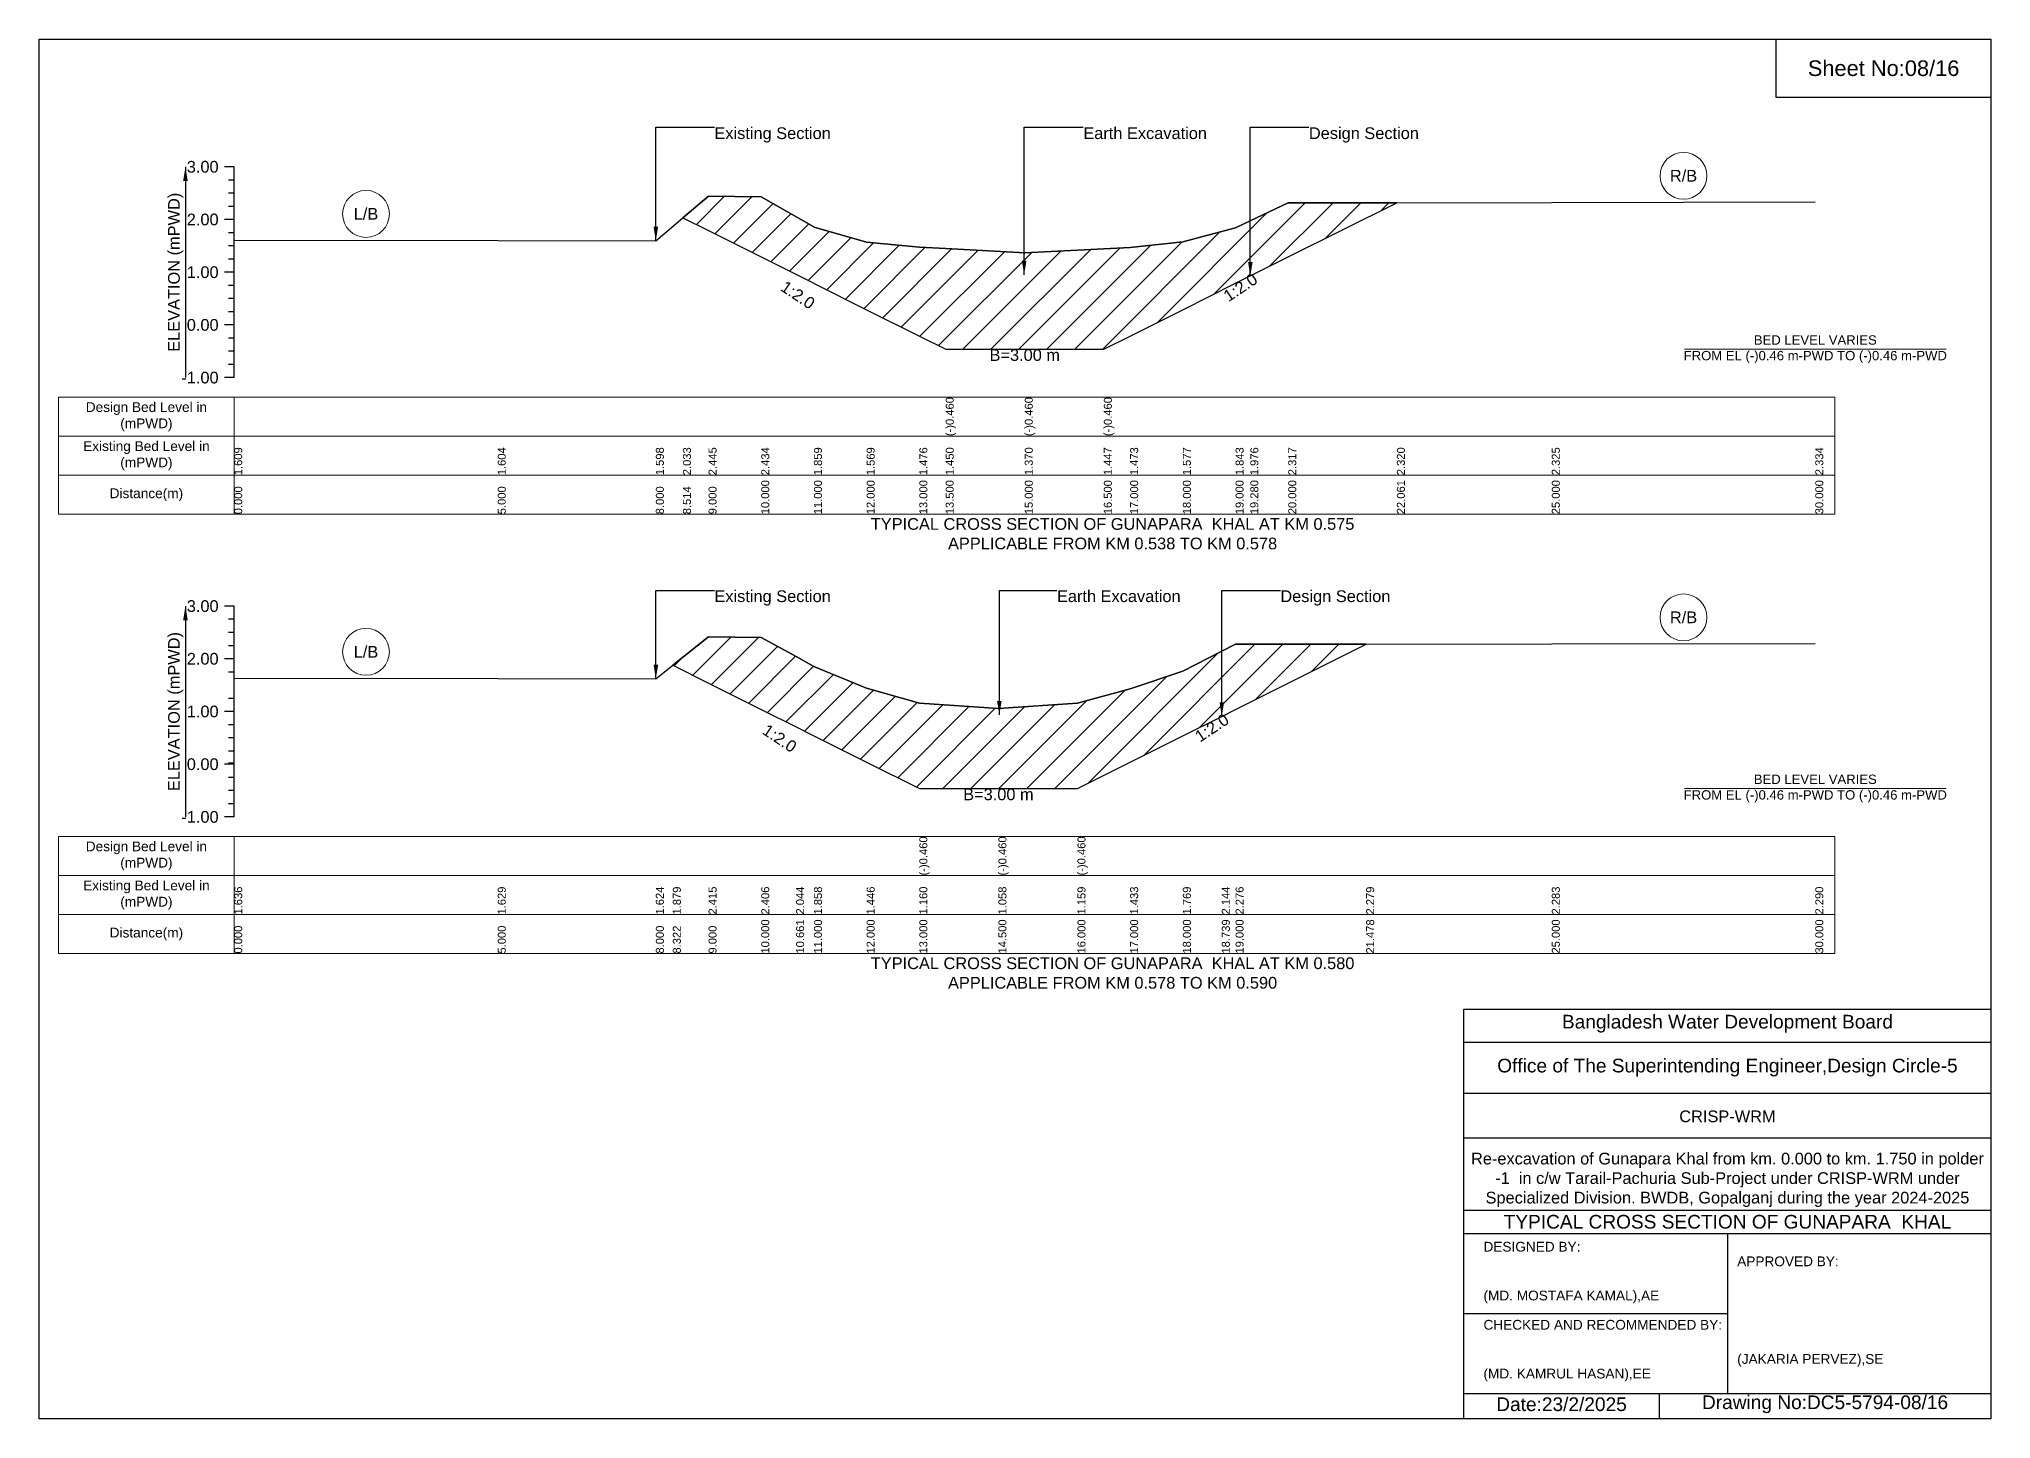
# Model space of a CAD drawing. Header units: inches. Extents: x 91000 to 268000, y -12452 to 3.
# Drawn here: x 170000 to 178000, y -5656 to 0 of the extents above; entities that cross this region are included whole.
import ezdxf

# ---------------------------------------------------------------- set-up
doc = ezdxf.new("R2010")
doc.units = ezdxf.units.IN
doc.header["$LTSCALE"] = 7
doc.header["$MEASUREMENT"] = 0
for name, color, linetype, lineweight in [('Cross section Data Border', 7, 'Continuous', 9), ('Cross Section Labels', 7, 'Continuous', 9), ('Existing_Bed_Level for Xsection', 7, 'Continuous', 25)]:
    doc.layers.add(name, color=color, linetype=linetype, lineweight=lineweight)
doc.styles.get("Standard").update_dxf_attribs({"font": 'arial.ttf'})
doc.dimstyles.get("Standard").update_dxf_attribs({"dimtxt": 0.18, "dimasz": 0.18, "dimexe": 0.18, "dimexo": 0.0625, "dimgap": 0.09, "dimtad": 0, "dimtih": 1, "dimtoh": 1, "dimdec": 4, "dimzin": 0, "dimdsep": 46, "dimtxsty": 'Standard', "dimcen": 0.09, "dimadec": 0, "dimazin": 0, "dimtfac": 1, "dimtdec": 4, "dimtofl": 0, "dimtmove": 0, "dimatfit": 3, "dimfxl": 1, "dimtolj": 1, "dimtzin": 0, "dimarcsym": 0})
pattern_1 = [(45, (0, 320), (-57.27565, 57.27565), [])]

msp = doc.modelspace()

# ---------------------------------------------------------------- hatches: boundary and pattern name
at = {"layer": 'Existing_Bed_Level for Xsection'}
h = msp.add_hatch(dxfattribs=at)
h.set_pattern_fill('ANSI31', color=256, scale=648, style=0)
h.set_pattern_definition(pattern_1)
h.paths.add_polyline_path([(172639, -732.8), (172744, -785.3), (172960, -893.3), (173176, -1001.3), (173177.5, -1002), (173392, -1109.3), (173608, -1217.3), (173716, -1271.3), (174040, -1271.3), (174364, -1271.3), (174472, -1217.3), (174688, -1109.3), (174904, -1001.3), (174964.5, -971), (175120, -893.3), (175565.1, -670.7), (175120, -671.4), (174964.5, -745.1), (174904, -773.8), (174688, -831.3), (174472, -853.8), (174364, -859.3), (174040, -876), (173716, -858.8), (173608, -853.1), (173392, -833), (173177.5, -770.8), (173176, -770.4), (172960, -646.2), (172744, -643.8)])
h = msp.add_hatch(dxfattribs=at)
h.set_pattern_fill('ANSI31', color=256, scale=648, style=0)
h.set_pattern_definition(pattern_1)
h.paths.add_polyline_path([(172597.6, -2566.7), (172744, -2639.9), (172960, -2747.9), (173102.8, -2819.3), (173176, -2855.9), (173392, -2963.9), (173608, -3071.9), (173932, -3071.9), (174256, -3071.9), (174472, -2963.9), (174688, -2855.9), (174847.6, -2776.1), (174904, -2747.9), (175439.2, -2480.3), (174904, -2480.9), (174847.6, -2509.5), (174688, -2590.4), (174472, -2663), (174256, -2722.2), (173932, -2744), (173608, -2722), (173392, -2660.2), (173176, -2571.2), (173102.8, -2531.1), (172960, -2452.8), (172744, -2450.9)])

# ---------------------------------------------------------------- linework, layer by layer
for points in [[(170000, 0), (178000, 0), (178000, -5656), (170000, -5656)], [(177120, 0), (178000, 0), (178000, -240), (177120, -240)]]:
    msp.add_lwpolyline(points, close=True)
for points in [[(175840, -5656), (175840, -3976), (178000, -3976)], [(175840, -4112), (178000, -4112)], [(175840, -4320), (178000, -4320)], [(175840, -4504), (178000, -4504)], [(175840, -4800), (178000, -4800)], [(175840, -4896), (178000, -4896)], [(176920, -4896), (176920, -5552)], [(175840, -5224), (176920, -5224)], [(175840, -5552), (178000, -5552)], [(176640, -5552), (176640, -5656)]]:
    msp.add_lwpolyline(points)
at = {"layer": 'Cross section Data Border'}
for points in [[(170080, -1467.9), (177360, -1467.9), (177360, -1947.9), (170080, -1947.9)], [(170080, -3268.5), (177360, -3268.5), (177360, -3748.5), (170080, -3748.5)]]:
    msp.add_lwpolyline(points, close=True, dxfattribs=at)
for points in [[(170800, -1467.9), (170800, -1947.9)], [(170080, -1627.9), (177360, -1627.9)], [(170080, -1787.9), (177360, -1787.9)], [(170800, -3268.5), (170800, -3748.5)], [(170080, -3428.5), (177360, -3428.5)], [(170080, -3588.5), (177360, -3588.5)]]:
    msp.add_lwpolyline(points, dxfattribs=at)
at = {"layer": 'Cross Section Labels'}
for points in [[(176744.2, -1271.3), (177815.8, -1271.3)], [(176744.2, -3071.9), (177815.8, -3071.9)]]:
    msp.add_lwpolyline(points, dxfattribs=at)
for centre in [(176740, -560.7), (171340, -716.9), (176740, -2370.6), (171340, -2511.9)]:
    msp.add_circle(centre, 96, dxfattribs=at)
at = {"layer": 'Existing_Bed_Level for Xsection'}
for points in [[(170800, -523.9), (170760, -523.9)], [(170800, -1387.9), (170800, -1171.9), (170800, -955.9), (170800, -739.9), (170800, -523.9)], [(170800, -577.9), (170776, -577.9)], [(170800, -631.9), (170776, -631.9)], [(170800, -685.9), (170776, -685.9)], [(170800, -824.4), (171880, -825.5), (172528, -826.8), (172639, -732.8), (172744, -643.8), (172960, -646.2), (173176, -770.4), (173177.5, -770.8), (173392, -833), (173608, -853.1), (173716, -858.8), (173716, -858.8), (174040, -876), (174040, -876), (174364, -859.3), (174364, -859.3), (174472, -853.8), (174688, -831.3), (174904, -773.8), (174964.5, -745.1), (175120, -671.4), (175565.1, -670.7), (176200, -669.7), (177280, -667.8)], [(170800, -739.9), (170760, -739.9)], [(170800, -793.9), (170776, -793.9)], [(170800, -847.9), (170776, -847.9)], [(170800, -955.9), (170760, -955.9)], [(170800, -901.9), (170776, -901.9)], [(170800, -1009.9), (170776, -1009.9)], [(170800, -1063.9), (170776, -1063.9)], [(170800, -1117.9), (170776, -1117.9)], [(170800, -1171.9), (170760, -1171.9)], [(170800, -1225.9), (170776, -1225.9)], [(170800, -1279.9), (170776, -1279.9)], [(170800, -1333.9), (170776, -1333.9)], [(170800, -1387.9), (170760, -1387.9)], [(170800, -2324.5), (170760, -2324.5)], [(170800, -2378.5), (170776, -2378.5)], [(170800, -3188.5), (170800, -2972.5), (170800, -2756.5), (170800, -2540.5), (170800, -2324.5)], [(170800, -2432.5), (170776, -2432.5)], [(170800, -2619.2), (171880, -2620.7), (172528, -2621.7), (172597.6, -2566.7), (172744, -2450.9), (172960, -2452.8), (173102.8, -2531.1), (173176, -2571.2), (173392, -2660.2), (173608, -2722), (173608, -2722), (173932, -2744), (173932, -2744), (174256, -2722.2), (174256, -2722.2), (174472, -2663), (174688, -2590.4), (174847.6, -2509.5), (174904, -2480.9), (175439.2, -2480.3), (176200, -2479.4), (177280, -2477.9)], [(170800, -2540.5), (170760, -2540.5)], [(170800, -2486.5), (170776, -2486.5)], [(170800, -2594.5), (170776, -2594.5)], [(170800, -2702.5), (170776, -2702.5)], [(170800, -2756.5), (170760, -2756.5)], [(170800, -2810.5), (170776, -2810.5)], [(170800, -2864.5), (170776, -2864.5)], [(170800, -2918.5), (170776, -2918.5)], [(170800, -2972.5), (170760, -2972.5)], [(170800, -2968.5), (170776, -2968.5)], [(170800, -3026.5), (170776, -3026.5)], [(170800, -3080.5), (170776, -3080.5)], [(170800, -3188.5), (170760, -3188.5)], [(170800, -3134.5), (170776, -3134.5)]]:
    msp.add_lwpolyline(points, dxfattribs=at)
for points in [[(172639, -732.8), (172744, -785.3), (172960, -893.3), (173176, -1001.3), (173177.5, -1002), (173392, -1109.3), (173608, -1217.3), (173716, -1271.3), (173716, -1271.3), (174040, -1271.3), (174040, -1271.3), (174364, -1271.3), (174364, -1271.3), (174472, -1217.3), (174688, -1109.3), (174904, -1001.3), (174964.5, -971), (175120, -893.3), (175565.1, -670.7), (175120, -671.4), (174964.5, -745.1), (174904, -773.8), (174688, -831.3), (174472, -853.8), (174364, -859.3), (174364, -859.3), (174040, -876), (174040, -876), (173716, -858.8), (173716, -858.8), (173608, -853.1), (173392, -833), (173177.5, -770.8), (173176, -770.4), (172960, -646.2), (172744, -643.8)], [(172597.6, -2566.7), (172597.6, -2566.7), (172744, -2639.9), (172960, -2747.9), (173102.8, -2819.3), (173176, -2855.9), (173392, -2963.9), (173608, -3071.9), (173608, -3071.9), (173932, -3071.9), (173932, -3071.9), (174256, -3071.9), (174256, -3071.9), (174472, -2963.9), (174688, -2855.9), (174847.6, -2776.1), (174904, -2747.9), (175439.2, -2480.3), (174904, -2480.9), (174847.6, -2509.5), (174688, -2590.4), (174472, -2663), (174256, -2722.2), (174256, -2722.2), (173932, -2744), (173932, -2744), (173608, -2722), (173608, -2722), (173392, -2660.2), (173176, -2571.2), (173102.8, -2531.1), (172960, -2452.8), (172744, -2450.9), (172597.6, -2566.7)]]:
    msp.add_lwpolyline(points, close=True, dxfattribs=at)

# ---------------------------------------------------------------- texts
at = {"attachment_point": 5}
for s, insert, char_height in [('Sheet No:08/16', (177560, -120), 64), ('Bangladesh Water Development Board', (176920, -4036), 56), ('Office of The Superintending Engineer,Design Circle-5', (176920, -4216), 56)]:
    msp.add_mtext(s, dxfattribs=dict(at, insert=insert, char_height=char_height))
for s, insert, char_height, width, attachment_point in [('CRISP-WRM', (176920, -4416), 48, 2240, 5), ('Re-excavation of Gunapara Khal from km. 0.000 to km. 1.750 in polder -1  in c/w Tarail-Pachuria Sub-Project under CRISP-WRM under Specialized Division. BWDB, Gopalganj during the year 2024-2025', (176920, -4676), 48, 2160, 5), ('TYPICAL CROSS SECTION OF GUNAPARA  KHAL', (176920, -4848), 56, 2240, 5), ('DESIGNED BY:^J^J^J(MD. MOSTAFA KAMAL),AE', (175920, -5056), 40, 1120, 4), ('APPROVED BY:^J^J^J^J^J^J(JAKARIA PERVEZ),SE', (176960, -5216), 40, 1120, 4), ('CHECKED AND RECOMMENDED BY:^J^J^J(MD. KAMRUL HASAN),EE', (175920, -5376), 40, 1120, 4), ('Date:23/2/2025 ', (176240, -5596), 56, 1120, 5), ('Drawing No:DC5-5794-08/16', (177320, -5596), 56, 1760, 5)]:
    msp.add_mtext(s, dxfattribs=dict(insert=insert, char_height=char_height, width=width, attachment_point=attachment_point))
at = {"layer": 'Cross section Data Border', "char_height": 40, "width": 640, "attachment_point": 5}
for s, insert in [('Design Bed Level in (mPWD)', (170440, -1547.9)), ('Existing Bed Level in (mPWD)', (170440, -1707.9)), ('Distance(m)', (170440, -1867.9)), ('Design Bed Level in (mPWD)', (170440, -3348.5)), ('Existing Bed Level in (mPWD)', (170440, -3508.5)), ('Distance(m)', (170440, -3668.5))]:
    msp.add_mtext(s, dxfattribs=dict(at, insert=insert))
at = {"layer": 'Cross Section Labels'}
for s, insert, char_height, attachment_point in [('Existing Section', (172768, -361.9), 48, 1), ('Earth Excavation', (174280, -361.9), 48, 1), ('Design Section', (175204.5, -361.9), 48, 1), ('R/B', (176740, -560.7), 48, 5), ('L/B', (171340, -716.9), 48, 5), ('B=3.00 m', (174040, -1271.3), 48, 2), ('BED LEVEL VARIES ^JFROM EL (-)0.46 m-PWD TO (-)0.46 m-PWD', (177280, -1271.3), 38.4, 5), ('TYPICAL CROSS SECTION OF GUNAPARA  KHAL AT KM 0.575^JAPPLICABLE FROM KM 0.538 TO KM 0.578', (174400, -2027.9), 48, 5), ('Existing Section', (172768, -2259.7), 48, 1), ('Earth Excavation', (174172, -2259.7), 48, 1), ('Design Section', (175087.6, -2259.7), 48, 1), ('R/B', (176740, -2370.6), 48, 5), ('L/B', (171340, -2511.9), 48, 5), ('BED LEVEL VARIES ^JFROM EL (-)0.46 m-PWD TO (-)0.46 m-PWD', (177280, -3071.9), 38.4, 5), ('B=3.00 m', (173932, -3071.9), 48, 2), ('TYPICAL CROSS SECTION OF GUNAPARA  KHAL AT KM 0.580^JAPPLICABLE FROM KM 0.578 TO KM 0.590', (174400, -3828.5), 48, 5)]:
    msp.add_mtext(s, dxfattribs=dict(at, insert=insert, char_height=char_height, attachment_point=attachment_point))
at = {"layer": 'Cross Section Labels', "char_height": 48, "attachment_point": 2}
for insert, rotation in [((173123.5, -1029), 326.30993), ((174910.5, -998), 33.69007), ((174793.6, -2803.1), 33.69007), ((173048.8, -2846.3), 326.30993)]:
    msp.add_mtext('1:2.0', dxfattribs=dict(at, insert=insert, rotation=rotation))
at = {"layer": 'Existing_Bed_Level for Xsection', "char_height": 48, "attachment_point": 6}
for s, insert in [('3.00', (170736, -523.9)), ('2.00', (170736, -739.9)), ('1.00', (170736, -955.9)), ('0.00', (170736, -1171.9)), ('-1.00', (170736, -1387.9)), ('3.00', (170736, -2324.5)), ('2.00', (170736, -2540.5)), ('1.00', (170736, -2756.5)), ('0.00', (170736, -2972.5)), ('-1.00', (170736, -3188.5))]:
    msp.add_mtext(s, dxfattribs=dict(at, insert=insert))
at = {"layer": 'Existing_Bed_Level for Xsection', "rotation": 90}
for s, insert, char_height, attachment_point in [('ELEVATION (mPWD)', (170560, -955.9), 48, 5), ('(-)0.460', (173716, -1627.9), 32.8, 1), ('(-)0.460', (174040, -1627.9), 32.8, 1), ('(-)0.460', (174364, -1627.9), 32.8, 1), ('1.609', (170800, -1787.9), 32.8, 1), ('1.604', (171880, -1787.9), 32.8, 1), ('1.598', (172528, -1787.9), 32.8, 1), ('2.033', (172639, -1787.9), 32.8, 1), ('2.445', (172744, -1787.9), 32.8, 1), ('2.434', (172960, -1787.9), 32.8, 1), ('1.859', (173176, -1787.9), 32.8, 1), ('1.569', (173392, -1787.9), 32.8, 1), ('1.476', (173608, -1787.9), 32.8, 1), ('1.450', (173716, -1787.9), 32.8, 1), ('1.370', (174040, -1787.9), 32.8, 1), ('1.447', (174364, -1787.9), 32.8, 1), ('1.473', (174472, -1787.9), 32.8, 1), ('1.577', (174688, -1787.9), 32.8, 1), ('1.843', (174904, -1787.9), 32.8, 1), ('1.976', (174964.5, -1787.9), 32.8, 1), ('2.317', (175120, -1787.9), 32.8, 1), ('2.320', (175565.1, -1787.9), 32.8, 1), ('2.325', (176200, -1787.9), 32.8, 1), ('2.334', (177280, -1787.9), 32.8, 1), ('0.000', (170800, -1947.9), 32.8, 1), ('5.000', (171880, -1947.9), 32.8, 1), ('8.000', (172528, -1947.9), 32.8, 1), ('8.514', (172639, -1947.9), 32.8, 1), ('9.000', (172744, -1947.9), 32.8, 1), ('10.000', (172960, -1947.9), 32.8, 1), ('11.000', (173176, -1947.9), 32.8, 1), ('12.000', (173392, -1947.9), 32.8, 1), ('13.000', (173608, -1947.9), 32.8, 1), ('13.500', (173716, -1947.9), 32.8, 1), ('15.000', (174040, -1947.9), 32.8, 1), ('16.500', (174364, -1947.9), 32.8, 1), ('17.000', (174472, -1947.9), 32.8, 1), ('18.000', (174688, -1947.9), 32.8, 1), ('19.000', (174904, -1947.9), 32.8, 1), ('19.280', (174964.5, -1947.9), 32.8, 1), ('20.000', (175120, -1947.9), 32.8, 1), ('22.061', (175565.1, -1947.9), 32.8, 1), ('25.000', (176200, -1947.9), 32.8, 1), ('30.000', (177280, -1947.9), 32.8, 1), ('ELEVATION (mPWD)', (170560, -2756.5), 48, 5), ('(-)0.460', (173608, -3428.5), 32.8, 1), ('(-)0.460', (173932, -3428.5), 32.8, 1), ('(-)0.460', (174256, -3428.5), 32.8, 1), ('1.636', (170800, -3588.5), 32.8, 1), ('1.629', (171880, -3588.5), 32.8, 1), ('1.624', (172528, -3588.5), 32.8, 1), ('1.879', (172597.6, -3588.5), 32.8, 1), ('2.415', (172744, -3588.5), 32.8, 1), ('2.406', (172960, -3588.5), 32.8, 1), ('2.044', (173102.8, -3588.5), 32.8, 1), ('1.858', (173176, -3588.5), 32.8, 1), ('1.446', (173392, -3588.5), 32.8, 1), ('1.160', (173608, -3588.5), 32.8, 1), ('1.058', (173932, -3588.5), 32.8, 1), ('1.159', (174256, -3588.5), 32.8, 1), ('1.433', (174472, -3588.5), 32.8, 1), ('1.769', (174688, -3588.5), 32.8, 1), ('2.144', (174847.6, -3588.5), 32.8, 1), ('2.276', (174904, -3588.5), 32.8, 1), ('2.279', (175439.2, -3588.5), 32.8, 1), ('2.283', (176200, -3588.5), 32.8, 1), ('2.290', (177280, -3588.5), 32.8, 1), ('0.000', (170800, -3748.5), 32.8, 1), ('5.000', (171880, -3748.5), 32.8, 1), ('8.000', (172528, -3748.5), 32.8, 1), ('8.322', (172597.6, -3748.5), 32.8, 1), ('9.000', (172744, -3748.5), 32.8, 1), ('10.000', (172960, -3748.5), 32.8, 1), ('10.661', (173102.8, -3748.5), 32.8, 1), ('11.000', (173176, -3748.5), 32.8, 1), ('12.000', (173392, -3748.5), 32.8, 1), ('13.000', (173608, -3748.5), 32.8, 1), ('14.500', (173932, -3748.5), 32.8, 1), ('16.000', (174256, -3748.5), 32.8, 1), ('17.000', (174472, -3748.5), 32.8, 1), ('18.000', (174688, -3748.5), 32.8, 1), ('18.739', (174847.6, -3748.5), 32.8, 1), ('19.000', (174904, -3748.5), 32.8, 1), ('21.478', (175439.2, -3748.5), 32.8, 1), ('25.000', (176200, -3748.5), 32.8, 1), ('30.000', (177280, -3748.5), 32.8, 1)]:
    msp.add_mtext(s, dxfattribs=dict(at, insert=insert, char_height=char_height, attachment_point=attachment_point))

# ---------------------------------------------------------------- leaders
at = {"layer": 'Cross Section Labels', "annotation_type": 0, "has_hookline": 1, "hookline_direction": 0}
for points, text_width in [([(172528, -826.8), (172528, -361.9), (172767.9, -361.9)], 467.2), ([(174037.6, -966), (174037.6, -361.9), (174279.9, -361.9)], 497), ([(174964.5, -971), (174964.5, -361.9), (175204.5, -361.9)], 441.2), ([(172528, -2621.7), (172528, -2259.7), (172767.9, -2259.7)], 467.2), ([(173935.8, -2770.3), (173935.8, -2259.7), (174171.9, -2259.7)], 497), ([(174847.6, -2776.1), (174847.6, -2259.7), (175087.5, -2259.7)], 441.2)]:
    msp.add_leader(points, dimstyle='Standard', override={"dimasz": 57.6}, dxfattribs=dict(at, text_width=text_width))
at = {"layer": 'Existing_Bed_Level for Xsection'}
for points in [[(170600, -523.9), (170600, -1387.9)], [(170600, -2324.5), (170600, -3188.5)]]:
    msp.add_leader(points, dimstyle='Standard', override={"dimasz": 57.6}, dxfattribs=at)

doc.saveas('drawing.dxf')
